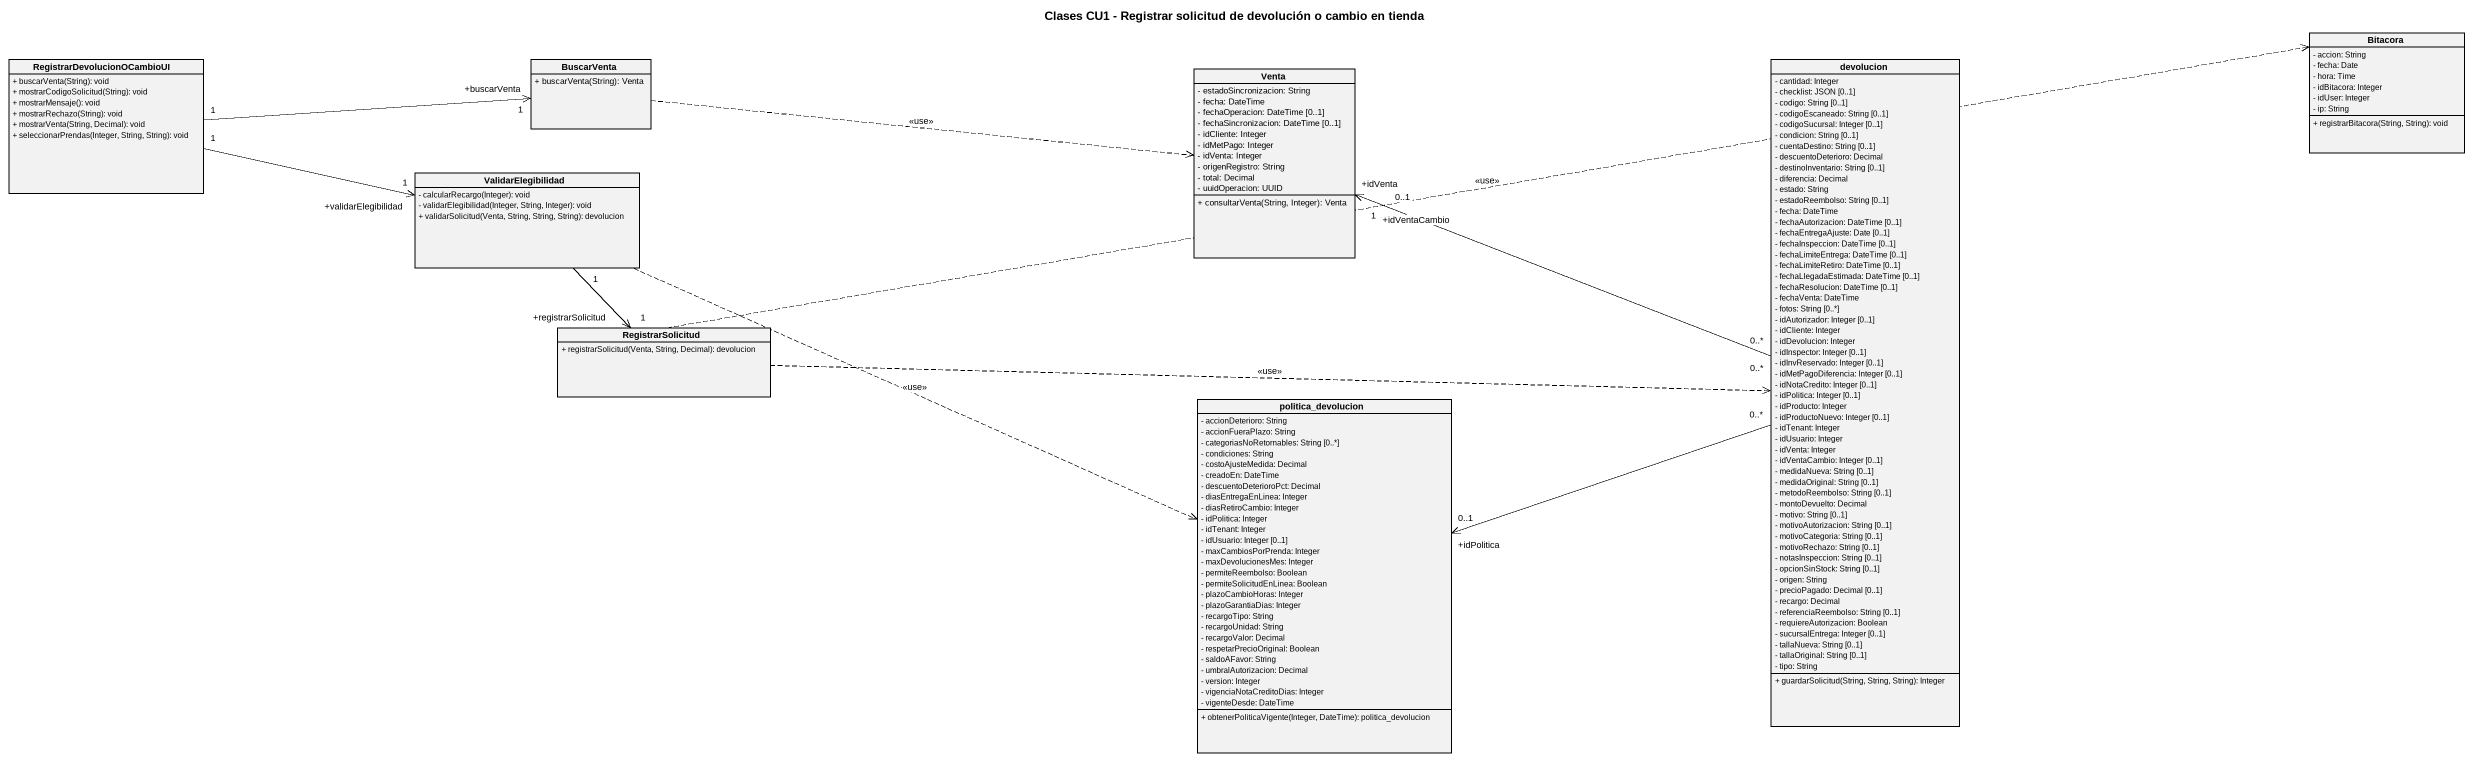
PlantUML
@startuml
title Clases CU1 - Registrar solicitud de devolución o cambio en tienda
hide circle
hide empty members
skinparam classAttributeIconSize 0
class Bitacora {
  - accion: String
  - fecha: Date
  - hora: Time
  - idBitacora: Integer
  - idUser: Integer
  - ip: String
  + registrarBitacora(String, String): void
}
class RegistrarDevolucionOCambioUI {
  + buscarVenta(String): void
  + mostrarCodigoSolicitud(String): void
  + mostrarMensaje(): void
  + mostrarRechazo(String): void
  + mostrarVenta(String, Decimal): void
  + seleccionarPrendas(Integer, String, String): void
}
class BuscarVenta {
  + buscarVenta(String): Venta
}
class Venta {
  - estadoSincronizacion: String
  - fecha: DateTime
  - fechaOperacion: DateTime [0..1]
  - fechaSincronizacion: DateTime [0..1]
  - idCliente: Integer
  - idMetPago: Integer
  - idVenta: Integer
  - origenRegistro: String
  - total: Decimal
  - uuidOperacion: UUID
  + consultarVenta(String, Integer): Venta
}
class devolucion {
  - cantidad: Integer
  - checklist: JSON [0..1]
  - codigo: String [0..1]
  - codigoEscaneado: String [0..1]
  - codigoSucursal: Integer [0..1]
  - condicion: String [0..1]
  - cuentaDestino: String [0..1]
  - descuentoDeterioro: Decimal
  - destinoInventario: String [0..1]
  - diferencia: Decimal
  - estado: String
  - estadoReembolso: String [0..1]
  - fecha: DateTime
  - fechaAutorizacion: DateTime [0..1]
  - fechaEntregaAjuste: Date [0..1]
  - fechaInspeccion: DateTime [0..1]
  - fechaLimiteEntrega: DateTime [0..1]
  - fechaLimiteRetiro: DateTime [0..1]
  - fechaLlegadaEstimada: DateTime [0..1]
  - fechaResolucion: DateTime [0..1]
  - fechaVenta: DateTime
  - fotos: String [0..*]
  - idAutorizador: Integer [0..1]
  - idCliente: Integer
  - idDevolucion: Integer
  - idInspector: Integer [0..1]
  - idInvReservado: Integer [0..1]
  - idMetPagoDiferencia: Integer [0..1]
  - idNotaCredito: Integer [0..1]
  - idPolitica: Integer [0..1]
  - idProducto: Integer
  - idProductoNuevo: Integer [0..1]
  - idTenant: Integer
  - idUsuario: Integer
  - idVenta: Integer
  - idVentaCambio: Integer [0..1]
  - medidaNueva: String [0..1]
  - medidaOriginal: String [0..1]
  - metodoReembolso: String [0..1]
  - montoDevuelto: Decimal
  - motivo: String [0..1]
  - motivoAutorizacion: String [0..1]
  - motivoCategoria: String [0..1]
  - motivoRechazo: String [0..1]
  - notasInspeccion: String [0..1]
  - opcionSinStock: String [0..1]
  - origen: String
  - precioPagado: Decimal [0..1]
  - recargo: Decimal
  - referenciaReembolso: String [0..1]
  - requiereAutorizacion: Boolean
  - sucursalEntrega: Integer [0..1]
  - tallaNueva: String [0..1]
  - tallaOriginal: String [0..1]
  - tipo: String
  + guardarSolicitud(String, String, String): Integer
}
class ValidarElegibilidad {
  - calcularRecargo(Integer): void
  - validarElegibilidad(Integer, String, Integer): void
  + validarSolicitud(Venta, String, String, String): devolucion
}
class RegistrarSolicitud {
  + registrarSolicitud(Venta, String, Decimal): devolucion
}
class politica_devolucion {
  - accionDeterioro: String
  - accionFueraPlazo: String
  - categoriasNoRetornables: String [0..*]
  - condiciones: String
  - costoAjusteMedida: Decimal
  - creadoEn: DateTime
  - descuentoDeterioroPct: Decimal
  - diasEntregaEnLinea: Integer
  - diasRetiroCambio: Integer
  - idPolitica: Integer
  - idTenant: Integer
  - idUsuario: Integer [0..1]
  - maxCambiosPorPrenda: Integer
  - maxDevolucionesMes: Integer
  - permiteReembolso: Boolean
  - permiteSolicitudEnLinea: Boolean
  - plazoCambioHoras: Integer
  - plazoGarantiaDias: Integer
  - recargoTipo: String
  - recargoUnidad: String
  - recargoValor: Decimal
  - respetarPrecioOriginal: Boolean
  - saldoAFavor: String
  - umbralAutorizacion: Decimal
  - version: Integer
  - vigenciaNotaCreditoDias: Integer
  - vigenteDesde: DateTime
  + obtenerPoliticaVigente(Integer, DateTime): politica_devolucion
}
RegistrarDevolucionOCambioUI "1" -right-> "+buscarVenta\n1" BuscarVenta
RegistrarDevolucionOCambioUI "1" -right-> "+validarElegibilidad\n1" ValidarElegibilidad
BuscarVenta .right.> Venta : <<use>>
devolucion "0..*" -left-> "+idVenta\n1" Venta
devolucion "0..*" -left-> "+idVentaCambio\n0..1" Venta
devolucion "0..*" -left-> "+idPolitica\n0..1" politica_devolucion
ValidarElegibilidad "1" --> "+registrarSolicitud\n1" RegistrarSolicitud
ValidarElegibilidad .right.> politica_devolucion : <<use>>
RegistrarSolicitud .right.> Bitacora : <<use>>
RegistrarSolicitud .right.> devolucion : <<use>>
@enduml
